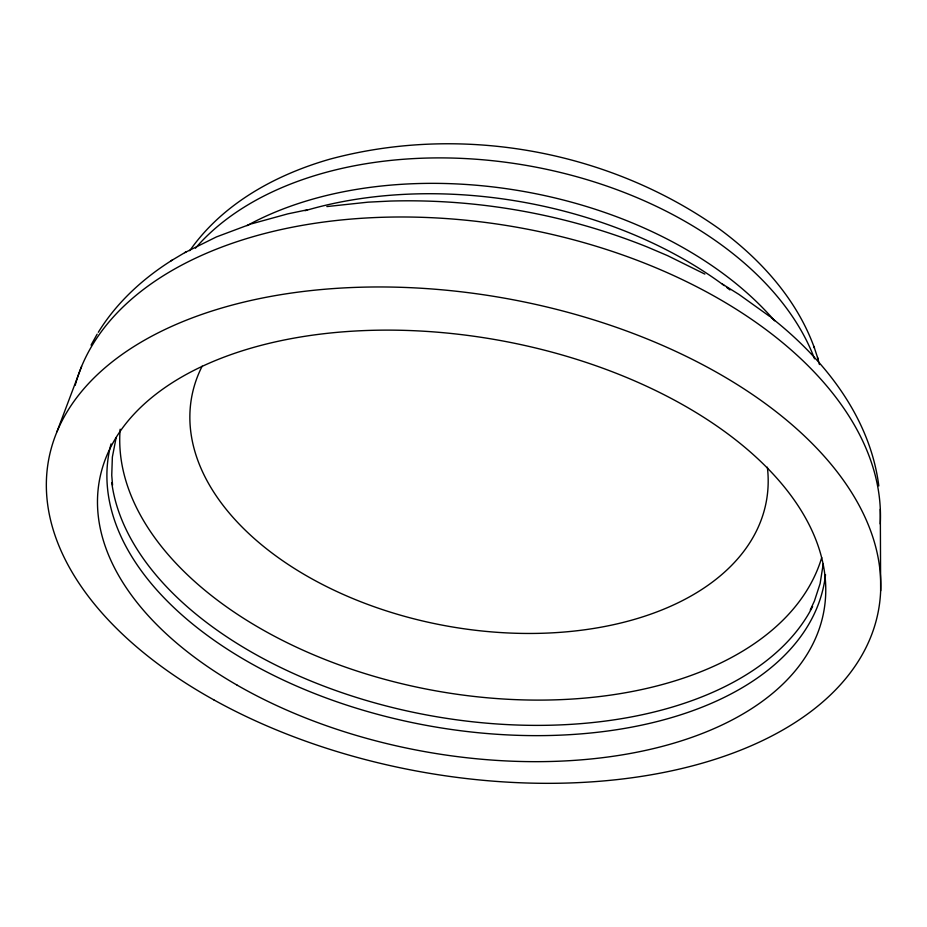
<?xml version="1.0" encoding="UTF-8"?>
<svg xmlns="http://www.w3.org/2000/svg" width="927" height="927" viewBox="0 0 927 927"><rect width="100%" height="100%" fill="white"/><g stroke="black" fill="none" stroke-linecap="round" stroke-linejoin="round"><path stroke-width="1.39" d="M823.211 563.998L820.117 583.593L814.427 600.986L810.279 609.954M116.165 437.544L112.364 456.999L111.75 475.284L112.561 485.134M56.976 431.715L81.588 366.466M91.055 345.099L97.138 334.149M98.32 332.283C116.64 302.538 143.025 278.378 172.492 259.942M189.745 250.696C222.642 203.627 275.794 174.635 330 159.131C461.09 123.882 608.031 150.209 718.831 228.575C760.337 258.969 796.838 299.085 814.462 348.1M184.716 252.665L216.408 236.93L249.954 224.357M170.927 260.881L186.234 251.762M251.426 223.87L287.822 213.859L307.034 209.861M326.849 206.57L368.031 202.167L390.116 201.066C477.787 198.552 565.945 214.311 647.313 247.011L667.683 255.69L704.844 274.091M722.33 284.044L739.004 294.462L769.769 316.478M770.974 317.44C824.08 359.085 870.117 417.115 878.808 485.933M817.487 357.324L819.456 364.52M813.894 346.385L818.054 359.062M880.314 509.271L880.65 590.777M767.359 467.196A292.017 179.78 10.2 0 1 447.718 626.154A292.017 179.78 10.2 0 1 202.167 366.153M75.203 385.284A409.236 245.945 10.2 0 1 513.859 226.721A409.236 245.945 10.2 0 1 880.221 523.917M825.528 574.613A363.511 211.136 10.2 0 1 427.44 725.574A363.511 211.136 10.2 0 1 111.031 443.906M821.728 557.579A357.301 213.859 10.2 0 1 433.813 690.488A357.301 213.859 10.2 0 1 120.162 429.213M812.62 606.536A361.715 211.947 10.2 0 1 432.828 716.084A361.715 211.947 10.2 0 1 111.75 482.538M195.458 248.193A336.698 217.439 10.2 0 1 529.329 165.933A336.698 217.439 10.2 0 1 814.532 358.807M305.029 210.719A342.26 215.516 10.2 0 1 724.242 285.609M726.548 287.335A342.26 215.516 10.2 0 1 729.943 289.942M246.988 225.632A340.649 216.095 10.2 0 1 774.624 320.8M237.185 685.18A368.089 209.004 10.2 0 0 822.179 618.981A368.089 209.004 10.2 0 0 325.458 333.535A368.089 209.004 10.2 0 0 237.185 685.18M213.824 699.862A421.704 240.487 10.2 0 0 877.857 613.57A421.704 240.487 10.2 0 0 298.946 292.017A421.704 240.487 10.2 0 0 213.824 699.862"/></g></svg>
